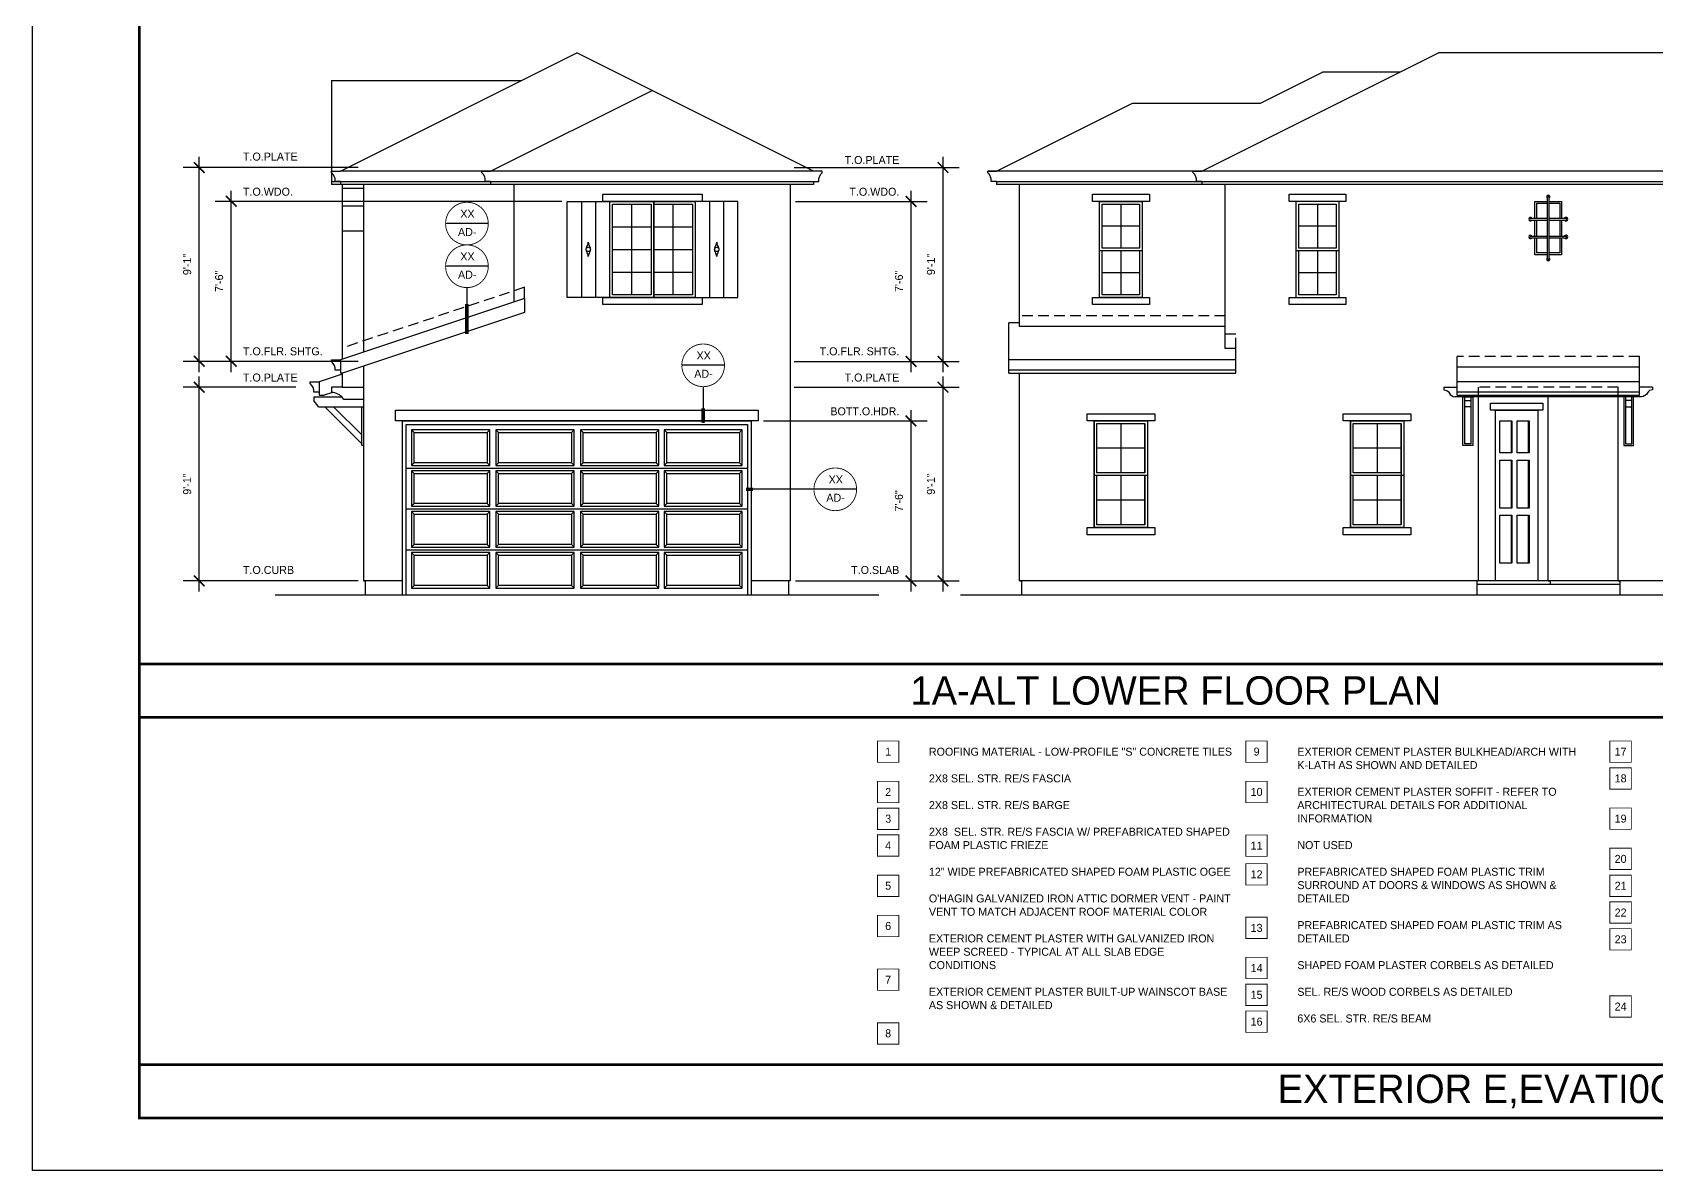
# Model space of a CAD drawing. Extents: x -1728 to 0, y -1152 to 0.
# Drawn here: x -1728 to -815, y -1152 to -512 of the extents above; entities that cross this region are included whole.
import ezdxf

# ---------------------------------------------------------------- set-up
doc = ezdxf.new("R2010")
doc.units = 0
doc.header["$LTSCALE"] = 48
doc.header["$MEASUREMENT"] = 0
doc.header["$PDMODE"] = 3
doc.header["$PDSIZE"] = -2
doc.linetypes.add('HIDDEN2', pattern=[0.1875, 0.125, -0.0625])
doc.layers.get('0').update_dxf_attribs({"linetype": 'CONTINUOUS'})
doc.layers.get('DEFPOINTS').update_dxf_attribs({"linetype": 'CONTINUOUS'})
for name, color, linetype in [('1EL-1', 1, 'CONTINUOUS'), ('1EL-3', 3, 'CONTINUOUS'), ('1EL-7', 7, 'CONTINUOUS'), ('A-DIMS', 3, 'CONTINUOUS'), ('A-EXT ELEV', 7, 'CONTINUOUS'), ('A-EXT ELEV CORBELS', 3, 'CONTINUOUS'), ('A-EXT ELEV DR-WDO', 240, 'CONTINUOUS'), ('A-EXT ELEV SHUTTERS', 42, 'CONTINUOUS'), ('A-EXT ELEV TRIM', 42, 'CONTINUOUS'), ('A-SYM-TEXT', 3, 'CONTINUOUS'), ('A-SYMTEXT', 2, 'CONTINUOUS'), ('A-TEXT', 3, 'CONTINUOUS')]:
    doc.layers.add(name, color=color, linetype=linetype)
doc.layers.add('24X36TB', color=7, linetype='CONTINUOUS', lineweight=30)
doc.styles.get("Standard").update_dxf_attribs({"font": 'ERASMD.TTF', "height": 4.5})
doc.dimstyles.new('ARCHITECTURE', dxfattribs={"dimscale": 48, "dimtxt": 0.18, "dimasz": 0.125, "dimexe": 0.1875, "dimexo": 0.0625, "dimgap": 0.09375, "dimtad": 1, "dimdec": 4, "dimzin": 3, "dimdsep": 46, "dimlunit": 4, "dimtxsty": 'Standard', "dimblk1": 'ARCHTICK', "dimblk2": 'ARCHTICK', "dimsah": 1, "dimcen": 0.09375, "dimdle": 0.125, "dimclrd": 1, "dimclre": 1, "dimclrt": 3, "dimadec": 0, "dimazin": 0, "dimtfac": 1, "dimtdec": 4, "dimtofl": 0, "dimtmove": 2, "dimatfit": 3, "dimldrblk": 'ARCHTICK', "dimfxl": 1, "dimfrac": 2, "dimtolj": 1, "dimtzin": 0, "dimarcsym": 0})

# ---------------------------------------------------------------- blocks, each defined once
blk = doc.blocks.new('A$C06A91398')
at = {"layer": '24X36TB'}
blk.add_lwpolyline([(-1115.88, 1085.14), (612.12, 1085.14), (612.12, -66.86), (-1115.88, -66.86)], close=True, dxfattribs=at)
at = {"layer": '24X36TB', "const_width": 1.5}
blk.add_lwpolyline([(420.62, -37.36), (420.62, 1055.64), (-1055.88, 1055.64), (-1055.88, -37.36)], close=True, dxfattribs=at)
blk = doc.blocks.new('A$C4E281F30')
at = {"layer": 'A-EXT ELEV DR-WDO'}
for p, q in [((-191, -5), (-191, -25)), ((-147, -5), (-191, -5)), ((-191, -5), (-189.5, -6.5)), ((-189.5, -6.5), (-148.5, -6.5)), ((-189.5, -23.5), (-189.5, -6.5)), ((-147, -5), (-148.5, -6.5)), ((-148.5, -6.5), (-148.5, -23.5)), ((-147, -25), (-147, -5)), ((-143.5, -5), (-143.5, -25)), ((-99.5, -5), (-143.5, -5)), ((-143.5, -5), (-142, -6.5)), ((-142, -6.5), (-101, -6.5)), ((-142, -23.5), (-142, -6.5)), ((-99.5, -5), (-101, -6.5)), ((-101, -6.5), (-101, -23.5)), ((-99.5, -25), (-99.5, -5)), ((-96, -5), (-96, -25)), ((-52, -5), (-96, -5)), ((-96, -5), (-94.5, -6.5)), ((-94.5, -6.5), (-53.5, -6.5)), ((-94.5, -23.5), (-94.5, -6.5)), ((-52, -5), (-53.5, -6.5)), ((-53.5, -6.5), (-53.5, -23.5)), ((-52, -25), (-52, -5)), ((-49, -5), (-49, -25)), ((-5, -5), (-49, -5)), ((-49, -5), (-47.5, -6.5)), ((-47.5, -6.5), (-6.5, -6.5)), ((-47.5, -23.5), (-47.5, -6.5)), ((-5, -5), (-6.5, -6.5)), ((-6.5, -6.5), (-6.5, -23.5)), ((-5, -25), (-5, -5)), ((-194, -26.5), (-5, -26.5)), ((-191, -25), (-189.5, -23.5)), ((-191, -25), (-147, -25)), ((-148.5, -23.5), (-189.5, -23.5)), ((-147, -25), (-148.5, -23.5)), ((-143.5, -25), (-142, -23.5)), ((-143.5, -25), (-99.5, -25)), ((-101, -23.5), (-142, -23.5)), ((-99.5, -25), (-101, -23.5)), ((-96, -25), (-94.5, -23.5)), ((-96, -25), (-52, -25)), ((-53.5, -23.5), (-94.5, -23.5)), ((-52, -25), (-53.5, -23.5)), ((-49, -25), (-47.5, -23.5)), ((-49, -25), (-5, -25)), ((-6.5, -23.5), (-47.5, -23.5)), ((-5, -25), (-6.5, -23.5)), ((-5, -26.5), (-2, -26.5)), ((-191, -28), (-191, -48)), ((-147, -28), (-191, -28)), ((-191, -28), (-189.5, -29.5)), ((-189.5, -29.5), (-148.5, -29.5)), ((-189.5, -46.5), (-189.5, -29.5)), ((-147, -28), (-148.5, -29.5)), ((-148.5, -29.5), (-148.5, -46.5)), ((-147, -48), (-147, -28)), ((-143.5, -28), (-143.5, -48)), ((-99.5, -28), (-143.5, -28)), ((-143.5, -28), (-142, -29.5)), ((-142, -29.5), (-101, -29.5)), ((-142, -46.5), (-142, -29.5)), ((-99.5, -28), (-101, -29.5)), ((-101, -29.5), (-101, -46.5)), ((-99.5, -48), (-99.5, -28)), ((-96, -28), (-96, -48)), ((-52, -28), (-96, -28)), ((-96, -28), (-94.5, -29.5)), ((-94.5, -29.5), (-53.5, -29.5)), ((-94.5, -46.5), (-94.5, -29.5)), ((-52, -28), (-53.5, -29.5)), ((-53.5, -29.5), (-53.5, -46.5)), ((-52, -48), (-52, -28)), ((-49, -28), (-49, -48)), ((-5, -28), (-49, -28)), ((-49, -28), (-47.5, -29.5)), ((-47.5, -29.5), (-6.5, -29.5)), ((-47.5, -46.5), (-47.5, -29.5)), ((-5, -28), (-6.5, -29.5)), ((-6.5, -29.5), (-6.5, -46.5)), ((-5, -48), (-5, -28)), ((-194, -49.5), (-5, -49.5)), ((-191, -48), (-189.5, -46.5)), ((-191, -48), (-147, -48)), ((-191, -51), (-191, -71)), ((-147, -51), (-191, -51)), ((-191, -51), (-189.5, -52.5)), ((-148.5, -46.5), (-189.5, -46.5)), ((-189.5, -52.5), (-148.5, -52.5)), ((-189.5, -69.5), (-189.5, -52.5)), ((-147, -48), (-148.5, -46.5)), ((-147, -51), (-148.5, -52.5)), ((-148.5, -52.5), (-148.5, -69.5)), ((-147, -71), (-147, -51)), ((-143.5, -48), (-142, -46.5)), ((-143.5, -48), (-99.5, -48)), ((-143.5, -51), (-143.5, -71)), ((-99.5, -51), (-143.5, -51)), ((-143.5, -51), (-142, -52.5)), ((-101, -46.5), (-142, -46.5)), ((-142, -52.5), (-101, -52.5)), ((-142, -69.5), (-142, -52.5)), ((-99.5, -48), (-101, -46.5)), ((-99.5, -51), (-101, -52.5)), ((-101, -52.5), (-101, -69.5)), ((-99.5, -71), (-99.5, -51)), ((-96, -48), (-94.5, -46.5)), ((-96, -48), (-52, -48)), ((-96, -51), (-96, -71)), ((-52, -51), (-96, -51)), ((-96, -51), (-94.5, -52.5)), ((-53.5, -46.5), (-94.5, -46.5)), ((-94.5, -52.5), (-53.5, -52.5)), ((-94.5, -69.5), (-94.5, -52.5)), ((-52, -48), (-53.5, -46.5)), ((-52, -51), (-53.5, -52.5)), ((-53.5, -52.5), (-53.5, -69.5)), ((-52, -71), (-52, -51)), ((-49, -48), (-47.5, -46.5)), ((-49, -48), (-5, -48)), ((-49, -51), (-49, -71)), ((-5, -51), (-49, -51)), ((-49, -51), (-47.5, -52.5)), ((-6.5, -46.5), (-47.5, -46.5)), ((-47.5, -52.5), (-6.5, -52.5)), ((-47.5, -69.5), (-47.5, -52.5)), ((-5, -48), (-6.5, -46.5)), ((-5, -51), (-6.5, -52.5)), ((-6.5, -52.5), (-6.5, -69.5)), ((-5, -49.5), (-2, -49.5)), ((-5, -71), (-5, -51)), ((-194, -72.5), (-5, -72.5)), ((-191, -71), (-189.5, -69.5)), ((-191, -71), (-147, -71)), ((-148.5, -69.5), (-189.5, -69.5)), ((-147, -71), (-148.5, -69.5)), ((-143.5, -71), (-142, -69.5)), ((-143.5, -71), (-99.5, -71)), ((-101, -69.5), (-142, -69.5)), ((-99.5, -71), (-101, -69.5)), ((-96, -71), (-94.5, -69.5)), ((-96, -71), (-52, -71)), ((-53.5, -69.5), (-94.5, -69.5)), ((-52, -71), (-53.5, -69.5)), ((-49, -71), (-47.5, -69.5)), ((-49, -71), (-5, -71)), ((-6.5, -69.5), (-47.5, -69.5)), ((-5, -71), (-6.5, -69.5)), ((-5, -72.5), (-2, -72.5)), ((-191, -74), (-191, -94)), ((-147, -74), (-191, -74)), ((-191, -74), (-189.5, -75.5)), ((-189.5, -75.5), (-148.5, -75.5)), ((-189.5, -92.5), (-189.5, -75.5)), ((-147, -74), (-148.5, -75.5)), ((-148.5, -75.5), (-148.5, -92.5)), ((-147, -94), (-147, -74)), ((-143.5, -74), (-143.5, -94)), ((-99.5, -74), (-143.5, -74)), ((-143.5, -74), (-142, -75.5)), ((-142, -75.5), (-101, -75.5)), ((-142, -92.5), (-142, -75.5)), ((-99.5, -74), (-101, -75.5)), ((-101, -75.5), (-101, -92.5)), ((-99.5, -94), (-99.5, -74)), ((-96, -74), (-96, -94)), ((-52, -74), (-96, -74)), ((-96, -74), (-94.5, -75.5)), ((-94.5, -75.5), (-53.5, -75.5)), ((-94.5, -92.5), (-94.5, -75.5)), ((-52, -74), (-53.5, -75.5)), ((-53.5, -75.5), (-53.5, -92.5)), ((-52, -94), (-52, -74)), ((-49, -74), (-49, -94)), ((-5, -74), (-49, -74)), ((-49, -74), (-47.5, -75.5)), ((-49, -74), (-49, -94)), ((-5, -74), (-49, -74)), ((-49, -74), (-47.5, -75.5)), ((-47.5, -75.5), (-6.5, -75.5)), ((-47.5, -92.5), (-47.5, -75.5)), ((-47.5, -75.5), (-6.5, -75.5)), ((-47.5, -92.5), (-47.5, -75.5)), ((-5, -74), (-6.5, -75.5)), ((-5, -74), (-6.5, -75.5)), ((-6.5, -75.5), (-6.5, -92.5)), ((-6.5, -75.5), (-6.5, -92.5)), ((-5, -94), (-5, -74)), ((-5, -94), (-5, -74)), ((-191, -94), (-189.5, -92.5)), ((-191, -94), (-147, -94)), ((-148.5, -92.5), (-189.5, -92.5)), ((-147, -94), (-148.5, -92.5)), ((-143.5, -94), (-142, -92.5)), ((-143.5, -94), (-99.5, -94)), ((-101, -92.5), (-142, -92.5)), ((-99.5, -94), (-101, -92.5)), ((-96, -94), (-94.5, -92.5)), ((-96, -94), (-52, -94)), ((-53.5, -92.5), (-94.5, -92.5)), ((-52, -94), (-53.5, -92.5)), ((-49, -94), (-47.5, -92.5)), ((-49, -94), (-47.5, -92.5)), ((-49, -94), (-5, -94)), ((-49, -94), (-5, -94)), ((-6.5, -92.5), (-47.5, -92.5)), ((-6.5, -92.5), (-47.5, -92.5)), ((-5, -94), (-6.5, -92.5)), ((-5, -94), (-6.5, -92.5))]:
    blk.add_line(p, q, dxfattribs=at)
blk.add_lwpolyline([(-196, -98), (-196, 0), (0, 0), (0, -98)], dxfattribs=at)
blk.add_lwpolyline([(-194, -2), (-2, -2), (-2, -98), (-194, -98)], close=True, dxfattribs=at)
blk = doc.blocks.new('A$C7DB57AE6')
at = {"layer": 'A-EXT ELEV DR-WDO'}
for p, q in [((8.66, 90), (8.66, 72)), ((18.37, 90), (18.37, 72)), ((8.66, 68), (8.66, 41)), ((18.37, 68), (18.37, 41)), ((8.66, 37), (8.66, 10)), ((18.37, 37), (18.37, 10))]:
    blk.add_line(p, q, dxfattribs=at)
for points in [[(0, 96), (23.79, 96), (23.79, 0), (0, 0)], [(2.44, 90), (9.16, 90), (9.16, 72), (2.44, 72)], [(12.16, 90), (18.87, 90), (18.87, 72), (12.16, 72)], [(2.44, 68), (9.16, 68), (9.16, 41), (2.44, 41)], [(12.16, 68), (18.87, 68), (18.87, 41), (12.16, 41)], [(2.44, 37), (9.16, 37), (9.16, 10), (2.44, 10)], [(12.16, 37), (18.87, 37), (18.87, 10), (12.16, 10)]]:
    blk.add_lwpolyline(points, close=True, dxfattribs=at)
blk = doc.blocks.new('A$C379B23EC')
at = {"layer": 'A-EXT ELEV CORBELS'}
for points in [[(0, 0), (5.5, 0), (5.5, -27.31), (0, -27.31)], [(1, 0), (4.5, 0), (4.5, -26.31), (1, -26.31)], [(1, -2), (4.5, -2), (4.5, -5.5), (1, -5.5)]]:
    blk.add_lwpolyline(points, close=True, dxfattribs=at)
blk = doc.blocks.new('_ARCHTICK')
at = {"color": 0, "linetype": 'ByBlock', "const_width": 0.15}
blk.add_lwpolyline([(-0.5, -0.5), (0.5, 0.5)], dxfattribs=at)
blk = doc.blocks.new('*D18')
at = {"layer": 'A-DIMS', "color": 1, "lineweight": -2, "transparency": 16777216}
for p, q in [((-1299.75, -711.4), (-1207.01, -711.4)), ((-1216.01, -826.37), (-1216.01, -705.4)), ((-1298.88, -820.37), (-1207.01, -820.37))]:
    blk.add_line(p, q, dxfattribs=at)
at = {"layer": 'DEFPOINTS', "color": 0, "transparency": 16777216}
for p in [(-1302.75, -711.4), (-1216.01, -711.4), (-1301.88, -820.37)]:
    blk.add_point(p, dxfattribs=at)
at = {"layer": 'A-DIMS', "color": 1, "lineweight": -2, "transparency": 16777216, "xscale": 6, "yscale": 6, "zscale": 6}
for p, rotation in [((-1216.01, -711.4), 90), ((-1216.01, -820.37), 270)]:
    blk.add_blockref('_ARCHTICK', p, dxfattribs=dict(at, rotation=rotation))
at = {"layer": 'A-DIMS', "color": 3, "transparency": 16777216, "insert": (-1222.79, -765.89), "char_height": 4.5, "attachment_point": 5, "rotation": 90}
blk.add_mtext('\\A1;9\'-1"', dxfattribs=at)
blk = doc.blocks.new('*D19')
at = {"layer": 'A-DIMS', "color": 1, "lineweight": -2, "transparency": 16777216}
for p, q in [((-1216.01, -702.87), (-1216.01, -581.87)), ((-1299.75, -587.87), (-1207.01, -587.87)), ((-1299.75, -696.87), (-1207.01, -696.87))]:
    blk.add_line(p, q, dxfattribs=at)
at = {"layer": 'DEFPOINTS', "color": 0, "transparency": 16777216}
for p in [(-1302.75, -587.87), (-1216.01, -587.87), (-1302.75, -696.87)]:
    blk.add_point(p, dxfattribs=at)
at = {"layer": 'A-DIMS', "color": 1, "lineweight": -2, "transparency": 16777216, "xscale": 6, "yscale": 6, "zscale": 6}
for p, rotation in [((-1216.01, -587.87), 90), ((-1216.01, -696.87), 270)]:
    blk.add_blockref('_ARCHTICK', p, dxfattribs=dict(at, rotation=rotation))
at = {"layer": 'A-DIMS', "color": 3, "transparency": 16777216, "insert": (-1222.79, -642.37), "char_height": 4.5, "attachment_point": 5, "rotation": 90}
blk.add_mtext('\\A1;9\'-1"', dxfattribs=at)
blk = doc.blocks.new('*D20')
at = {"layer": 'A-DIMS', "color": 1, "lineweight": -2, "transparency": 16777216}
for p, q in [((-1234.01, -702.87), (-1234.01, -600.87)), ((-1298.88, -606.87), (-1225.01, -606.87)), ((-1298.88, -696.87), (-1225.01, -696.87))]:
    blk.add_line(p, q, dxfattribs=at)
at = {"layer": 'DEFPOINTS', "color": 0, "transparency": 16777216}
for p in [(-1301.88, -606.87), (-1234.01, -606.87), (-1301.88, -696.87)]:
    blk.add_point(p, dxfattribs=at)
at = {"layer": 'A-DIMS', "color": 1, "lineweight": -2, "transparency": 16777216, "xscale": 6, "yscale": 6, "zscale": 6}
for p, rotation in [((-1234.01, -606.87), 90), ((-1234.01, -696.87), 270)]:
    blk.add_blockref('_ARCHTICK', p, dxfattribs=dict(at, rotation=rotation))
at = {"layer": 'A-DIMS', "color": 3, "transparency": 16777216, "insert": (-1240.79, -651.87), "char_height": 4.5, "attachment_point": 5, "rotation": 90}
blk.add_mtext('\\A1;7\'-6"', dxfattribs=at)
blk = doc.blocks.new('*D21')
at = {"layer": 'A-DIMS', "color": 1, "lineweight": -2, "transparency": 16777216}
for p, q in [((-1579.9, -711.4), (-1643.23, -711.4)), ((-1634.23, -826.37), (-1634.23, -705.4)), ((-1544.88, -820.37), (-1643.23, -820.37))]:
    blk.add_line(p, q, dxfattribs=at)
at = {"layer": 'DEFPOINTS', "color": 0, "transparency": 16777216}
for p in [(-1634.23, -711.4), (-1576.9, -711.4), (-1541.88, -820.37)]:
    blk.add_point(p, dxfattribs=at)
at = {"layer": 'A-DIMS', "color": 1, "lineweight": -2, "transparency": 16777216, "xscale": 6, "yscale": 6, "zscale": 6}
for p, rotation in [((-1634.23, -711.4), 90), ((-1634.23, -820.37), 270)]:
    blk.add_blockref('_ARCHTICK', p, dxfattribs=dict(at, rotation=rotation))
at = {"layer": 'A-DIMS', "color": 3, "transparency": 16777216, "insert": (-1641.01, -765.89), "char_height": 4.5, "attachment_point": 5, "rotation": 90}
blk.add_mtext('\\A1;9\'-1"', dxfattribs=at)
blk = doc.blocks.new('*D22')
at = {"layer": 'A-DIMS', "color": 1, "lineweight": -2, "transparency": 16777216}
for p, q in [((-1634.23, -702.87), (-1634.23, -581.87)), ((-1544.88, -587.87), (-1643.23, -587.87)), ((-1544.88, -696.87), (-1643.23, -696.87))]:
    blk.add_line(p, q, dxfattribs=at)
at = {"layer": 'DEFPOINTS', "color": 0, "transparency": 16777216}
for p in [(-1634.23, -587.87), (-1541.88, -587.87), (-1541.88, -696.87)]:
    blk.add_point(p, dxfattribs=at)
at = {"layer": 'A-DIMS', "color": 1, "lineweight": -2, "transparency": 16777216, "xscale": 6, "yscale": 6, "zscale": 6}
for p, rotation in [((-1634.23, -587.87), 90), ((-1634.23, -696.87), 270)]:
    blk.add_blockref('_ARCHTICK', p, dxfattribs=dict(at, rotation=rotation))
at = {"layer": 'A-DIMS', "color": 3, "transparency": 16777216, "insert": (-1641.01, -642.37), "char_height": 4.5, "attachment_point": 5, "rotation": 90}
blk.add_mtext('\\A1;9\'-1"', dxfattribs=at)
blk = doc.blocks.new('*D23')
at = {"layer": 'A-DIMS', "color": 1, "lineweight": -2, "transparency": 16777216}
for p, q in [((-1616.23, -702.87), (-1616.23, -600.87)), ((-1430.38, -606.87), (-1625.23, -606.87)), ((-1544.88, -696.87), (-1625.23, -696.87))]:
    blk.add_line(p, q, dxfattribs=at)
at = {"layer": 'DEFPOINTS', "color": 0, "transparency": 16777216}
for p in [(-1616.23, -606.87), (-1427.38, -606.87), (-1541.88, -696.87)]:
    blk.add_point(p, dxfattribs=at)
at = {"layer": 'A-DIMS', "color": 1, "lineweight": -2, "transparency": 16777216, "xscale": 6, "yscale": 6, "zscale": 6}
for p, rotation in [((-1616.23, -606.87), 90), ((-1616.23, -696.87), 270)]:
    blk.add_blockref('_ARCHTICK', p, dxfattribs=dict(at, rotation=rotation))
at = {"layer": 'A-DIMS', "color": 3, "transparency": 16777216, "insert": (-1623.01, -651.87), "char_height": 4.5, "attachment_point": 5, "rotation": 90}
blk.add_mtext('\\A1;7\'-6"', dxfattribs=at)
blk = doc.blocks.new('*D24')
at = {"layer": 'A-DIMS', "color": 1, "lineweight": -2, "transparency": 16777216}
for p, q in [((-1316.88, -730.37), (-1225.01, -730.37)), ((-1234.01, -826.37), (-1234.01, -724.37)), ((-1295.88, -820.37), (-1225.01, -820.37))]:
    blk.add_line(p, q, dxfattribs=at)
at = {"layer": 'DEFPOINTS', "color": 0, "transparency": 16777216}
for p in [(-1319.88, -730.37), (-1234.01, -730.37), (-1298.88, -820.37)]:
    blk.add_point(p, dxfattribs=at)
at = {"layer": 'A-DIMS', "color": 1, "lineweight": -2, "transparency": 16777216, "xscale": 6, "yscale": 6, "zscale": 6}
for p, rotation in [((-1234.01, -730.37), 90), ((-1234.01, -820.37), 270)]:
    blk.add_blockref('_ARCHTICK', p, dxfattribs=dict(at, rotation=rotation))
at = {"layer": 'A-DIMS', "color": 3, "transparency": 16777216, "insert": (-1240.79, -775.37), "char_height": 4.5, "attachment_point": 5, "rotation": 90}
blk.add_mtext('\\A1;7\'-6"', dxfattribs=at)

msp = doc.modelspace()

# ---------------------------------------------------------------- linework, layer by layer
at = {"layer": '1EL-1'}
for p, q in [((-883.20264, -616.37324), (-883.20264, -606.87324)), ((-883.20264, -606.87324), (-876.20264, -606.87324)), ((-882.20264, -616.37324), (-882.20264, -607.87324)), ((-882.20264, -607.87324), (-876.20264, -607.87324)), ((-875.20264, -606.87324), (-868.20264, -606.87324)), ((-875.20264, -607.87324), (-869.20264, -607.87324)), ((-869.20264, -607.87324), (-869.20264, -616.37324)), ((-868.20264, -606.87324), (-868.20264, -616.37324)), ((-883.20264, -626.37324), (-883.20264, -617.37324)), ((-882.20264, -626.37324), (-882.20264, -617.37324)), ((-869.20264, -617.37324), (-869.20264, -626.37324)), ((-868.20264, -617.37324), (-868.20264, -626.37324)), ((-883.20264, -636.87324), (-883.20264, -627.37324)), ((-882.20264, -635.87324), (-882.20264, -627.37324)), ((-869.20264, -627.37324), (-869.20264, -635.87324)), ((-868.20264, -627.37324), (-868.20264, -636.87324)), ((-876.20264, -636.87324), (-883.20264, -636.87324)), ((-876.20264, -635.87324), (-882.20264, -635.87324)), ((-869.20264, -635.87324), (-875.20264, -635.87324)), ((-868.20264, -636.87324), (-875.20264, -636.87324))]:
    msp.add_line(p, q, dxfattribs=at)
for centre, start, end in [((-875.70264, -604.37324), 302.59536154, 237.40463846), ((-885.70264, -616.87324), 32.59536154, 327.40463846), ((-865.70264, -616.87324), 212.59536154, 147.40463846), ((-885.70264, -626.87324), 32.59536154, 327.40463846), ((-865.70264, -626.87324), 212.59536154, 147.40463846), ((-875.70264, -639.37324), 122.59536154, 57.40463846)]:
    msp.add_arc(centre, 0.92816, start, end, dxfattribs=at)
at = {"layer": '1EL-3'}
for p, q in [((-876.20264, -639.37324), (-876.20264, -604.37324)), ((-875.20264, -639.37324), (-875.20264, -604.37324)), ((-885.70264, -616.37324), (-876.20264, -616.37324)), ((-885.70264, -617.37324), (-876.20264, -617.37324)), ((-875.20264, -616.37324), (-865.70264, -616.37324)), ((-875.20264, -617.37324), (-865.70264, -617.37324)), ((-885.70264, -626.37324), (-876.20264, -626.37324)), ((-885.70264, -627.37324), (-876.20264, -627.37324)), ((-875.20264, -626.37324), (-865.70264, -626.37324)), ((-875.20264, -627.37324), (-865.70264, -627.37324)), ((-958.44528, -759.62324), (-958.44528, -731.87324)), ((-958.44528, -788.87324), (-958.44528, -761.12324))]:
    msp.add_line(p, q, dxfattribs=at)
for centre, start, end in [((-875.70264, -604.37324), 0, 180), ((-885.70264, -616.87324), 90, 270), ((-865.70264, -616.87324), 270, 90), ((-885.70264, -626.87324), 90, 270), ((-865.70264, -626.87324), 270, 90), ((-875.70264, -639.37324), 180, 0)]:
    msp.add_arc(centre, 0.5, start, end, dxfattribs=at)
at = {"layer": '1EL-7'}
for points in [[(-1554.87596, -595.63204), (-1557.87596, -595.63204, 0.256877768), (-1559.83252, -590.86254), (-1559.8297, -589.9011), (-1554.87596, -589.9011)], [(-1470.37596, -595.63204), (-1473.37596, -595.63204, 0.256877768), (-1475.33252, -590.86254), (-1475.3297, -589.9011), (-1470.37596, -589.9011)], [(-1288.87596, -595.63204), (-1285.87596, -595.63204, -0.256877768), (-1283.9194, -590.86254), (-1283.92222, -589.9011), (-1288.87596, -589.9011)], [(-1185.96, -595.63204), (-1188.96, -595.63204, 0.256877768), (-1190.91656, -590.86254), (-1190.91373, -589.9011), (-1185.96, -589.9011)], [(-1070.46, -595.63204), (-1073.46, -595.63204, 0.256877768), (-1075.41656, -590.86254), (-1075.41373, -589.9011), (-1070.46, -589.9011)], [(-1554.87596, -701.77962), (-1557.87596, -701.77962, 0.256877768), (-1559.83252, -697.01012), (-1559.8297, -696.04868), (-1554.87596, -696.04868)], [(-1566.87596, -714.17144), (-1569.87596, -714.17144, 0.256877768), (-1571.83252, -709.40194), (-1571.8297, -708.4405), (-1566.87596, -708.4405)]]:
    msp.add_lwpolyline(points, format="xyb", dxfattribs=at)
at = {"layer": '24X36TB', "const_width": 1.5}
for points in [[(-1668, -867.09829), (-1074, -867.09829), (-191.5, -867.09829)], [(-1668, -897.09829), (-1074, -897.09829), (-191.5, -897.09829)], [(-1668, -1092.5), (-1074, -1092.5), (-191.5, -1092.5)]]:
    msp.add_lwpolyline(points, dxfattribs=at)
at = {"layer": 'A-EXT ELEV'}
for p, q in [((-1554.87596, -589.9011), (-1421.87596, -523.4011)), ((-1288.87596, -589.9011), (-1421.87596, -523.4011)), ((-1070.46, -589.9011), (-937.46, -523.4011)), ((-660.96, -523.4011), (-937.46, -523.4011)), ((-1037.46, -551.6511), (-1002.71, -534.2761)), ((-959.21, -534.2761), (-1002.71, -534.2761)), ((-1559.87596, -538.90097), (-1452.87569, -538.90097)), ((-1559.87596, -538.90097), (-1559.87596, -597.4011)), ((-1470.37596, -589.9011), (-1379.62596, -544.5261)), ((-1185.96, -589.9011), (-1109.46, -551.6511)), ((-1109.46, -551.6511), (-1037.46, -551.6511)), ((-1288.87596, -589.9011), (-1554.87596, -589.9011)), ((-698.96018, -589.9011), (-1190.91373, -589.9011)), ((-1559.87596, -595.63204), (-1288.87596, -595.63204)), ((-1288.87596, -597.4011), (-1559.87596, -597.4011)), ((-1554.87596, -595.63204), (-1554.87596, -597.4011)), ((-1553.87596, -597.4011), (-1553.87596, -695.71535)), ((-1553.87596, -599.4011), (-1541.87596, -599.4011)), ((-1541.87596, -597.4011), (-1541.87596, -691.71535)), ((-1470.37596, -595.63204), (-1470.37596, -597.4011)), ((-1457.37596, -597.4011), (-1457.37596, -663.54868)), ((-1301.87596, -597.4011), (-1301.87596, -820.37324)), ((-1288.87596, -595.63204), (-1288.87596, -597.4011)), ((-1185.96, -595.63204), (-1185.96, -597.4011)), ((-1185.96, -595.63204), (-698.96018, -595.63204)), ((-696.46018, -597.4011), (-1185.96, -597.4011)), ((-1172.96, -677.21535), (-1172.96, -597.4011)), ((-1070.46, -595.63204), (-1070.46, -597.4011)), ((-1057.46, -689.54868), (-1057.46, -597.4011)), ((-1553.87596, -609.4011), (-1541.87596, -609.4011)), ((-1553.87596, -623.39007), (-1541.87596, -623.39007)), ((-1451.37596, -661.54868), (-1554.87596, -696.04868)), ((-1451.37596, -661.54868), (-1451.37596, -669.45438)), ((-1451.37596, -669.45438), (-1553.65888, -703.54868)), ((-1178.96, -703.54868), (-1178.96, -675.21535)), ((-1172.96, -675.21535), (-1178.96, -675.21535)), ((-1057.46, -677.21535), (-1172.96, -677.21535)), ((-1051.46, -689.54868), (-1057.46, -689.54868)), ((-1051.46, -703.54868), (-1051.46, -689.54868)), ((-1554.87596, -696.04868), (-1554.87596, -703.54868)), ((-1541.87596, -699.62104), (-1541.87596, -820.37324)), ((-1051.46, -696.04868), (-1178.96, -696.04868)), ((-1051.46, -701.77962), (-1178.96, -701.77962)), ((-926.94528, -715.9405), (-926.94528, -700.10717)), ((-824.46, -700.10717), (-926.94528, -700.10717)), ((-824.46, -715.9405), (-824.46, -700.10717)), ((-1553.87596, -704.10717), (-1566.87596, -708.4405)), ((-1566.87596, -708.4405), (-1566.87596, -715.9405)), ((-1553.65888, -703.54868), (-1554.87596, -703.54868)), ((-1553.65888, -703.54868), (-1554.87596, -703.54868)), ((-1553.87596, -703.54868), (-1553.87596, -711.37324)), ((-1553.87596, -711.37324), (-1541.87596, -711.37324)), ((-1178.96, -703.54868), (-1051.46, -703.54868)), ((-1172.96, -820.37324), (-1172.96, -703.54868)), ((-824.46, -708.4405), (-926.94528, -708.4405)), ((-1566.87596, -715.9405), (-1564.07774, -715.9405)), ((-1559.37446, -714.37274), (-1564.07774, -715.9405)), ((-824.46, -714.17144), (-926.94528, -714.17144)), ((-926.94528, -715.9405), (-824.46, -715.9405)), ((-914.94528, -820.37324), (-914.94528, -716.87324)), ((-875.70264, -820.37324), (-875.70264, -716.87324)), ((-836.46, -820.37324), (-836.46, -716.87324)), ((-1519.87596, -820.37324), (-1541.87596, -820.37324)), ((-1541.87596, -820.37324), (-1540.87596, -820.37324)), ((-1540.87596, -820.37324), (-1540.87596, -828.37324)), ((-1301.87596, -820.37324), (-1323.87596, -820.37324)), ((-1301.87596, -820.37324), (-1302.87185, -820.46378)), ((-1302.87185, -820.46378), (-1302.87185, -828.37324)), ((-470.96, -820.37324), (-1172.96, -820.37324)), ((-1172.96, -820.37324), (-1171.96, -820.37324)), ((-1171.96, -820.37324), (-1171.96, -828.37324)), ((-914.94528, -820.37324), (-915.94528, -820.37324)), ((-915.94528, -820.37324), (-915.94528, -828.37324)), ((-875.70264, -820.37324), (-874.70264, -820.37324)), ((-874.70264, -820.37324), (-874.70264, -822.37324)), ((-836.46, -820.37324), (-835.46, -820.37324)), ((-835.46, -820.37324), (-835.46, -828.37324)), ((-1252.06229, -828.37324), (-1591.57395, -828.37324)), ((-429.82166, -828.37324), (-1206.2159, -828.37324)), ((-835.46, -822.37324), (-915.94528, -822.37324))]:
    msp.add_line(p, q, dxfattribs=at)
at = {"layer": 'A-EXT ELEV', "linetype": 'HIDDEN2'}
for p, q in [((-1451.37596, -655.22413), (-1553.87596, -689.3908)), ((-1451.37596, -661.54868), (-1451.37596, -655.22413)), ((-1057.46, -671.21535), (-1172.96, -671.21535)), ((-1051.46, -681.54868), (-1057.46, -681.54868)), ((-1051.46, -689.54868), (-1051.46, -681.54868)), ((-824.46, -694.10717), (-926.94528, -694.10717)), ((-836.46, -711.37324), (-914.94528, -711.37324)), ((-914.94528, -716.87324), (-914.94528, -711.37324)), ((-836.46, -716.87324), (-836.46, -711.37324))]:
    msp.add_line(p, q, dxfattribs=at)
at = {"layer": 'A-EXT ELEV CORBELS'}
for p, q in [((-1559.87596, -711.37324), (-1559.87596, -714.37274)), ((-1553.87596, -711.37324), (-1559.87596, -711.37324)), ((-934.33658, -711.37324), (-934.33658, -712.9602)), ((-817.06869, -711.37324), (-817.06869, -712.9602)), ((-1569.87596, -716.87324), (-1554.06335, -716.87324)), ((-1569.87596, -716.87324), (-1569.87596, -718.87324)), ((-1567.25096, -722.37324), (-1569.87596, -718.87324)), ((-1558.90737, -714.37274), (-1559.87596, -714.37274)), ((-1541.87596, -718.37274), (-1552.87596, -718.37274)), ((-823.32956, -716.87324), (-928.07571, -716.87324)), ((-1567.25096, -722.37324), (-1541.87596, -722.37324)), ((-1542.87596, -743.18363), (-1563.68635, -722.37324)), ((-1542.87596, -738.23388), (-1558.7366, -722.37324)), ((-1542.87596, -744.18363), (-1542.87596, -722.37324)), ((-1541.87596, -744.18363), (-1542.87596, -744.18363))]:
    msp.add_line(p, q, dxfattribs=at)
for points in [[(-934.33658, -711.37324), (-926.94528, -711.37324)], [(-817.06869, -711.37324), (-824.46, -711.37324)]]:
    msp.add_lwpolyline(points, dxfattribs=at)
for points in [[(-934.33658, -712.9602, -0.290936129), (-931.44953, -714.52566, 0.251756054), (-928.07571, -716.87324, 0.253237103)], [(-817.06869, -712.9602, 0.290936129), (-819.95574, -714.52566, -0.251756054), (-823.32956, -716.87324, -0.253237103)]]:
    msp.add_lwpolyline(points, format="xyb", dxfattribs=at)
msp.add_arc((-1560.31647, -723.04469), 8.78569, 32.12502219, 80.77072984, dxfattribs=at)
at = {"layer": 'A-EXT ELEV DR-WDO'}
for p, q in [((-1391.00096, -659.37324), (-1391.00096, -608.37324)), ((-1378.62596, -606.87324), (-1378.62596, -660.87324)), ((-1367.75096, -659.37324), (-1367.75096, -608.37324)), ((-1127.96, -606.87324), (-1103.96, -606.87324)), ((-1127.96, -660.87324), (-1127.96, -606.87324)), ((-1126.46, -608.37324), (-1105.46, -608.37324)), ((-1126.46, -633.12324), (-1126.46, -608.37324)), ((-1115.96, -608.37324), (-1115.96, -633.12324)), ((-1105.46, -608.37324), (-1105.46, -633.12324)), ((-1103.96, -606.87324), (-1103.96, -660.87324)), ((-1017.46, -660.87324), (-1017.46, -606.87324)), ((-1015.96, -608.37324), (-994.96, -608.37324)), ((-1015.96, -633.12324), (-1015.96, -608.37324)), ((-1005.46, -608.37324), (-1005.46, -633.12324)), ((-994.96, -608.37324), (-994.96, -633.12324)), ((-993.46, -606.87324), (-993.46, -660.87324)), ((-1105.46, -620.74824), (-1126.46, -620.74824)), ((-994.96, -620.74824), (-1015.96, -620.74824)), ((-1401.87596, -621.12324), (-1380.12596, -621.12324)), ((-1378.62596, -621.12324), (-1356.87596, -621.12324)), ((-1401.87596, -633.87324), (-1380.12596, -633.87324)), ((-1378.62596, -633.87324), (-1356.87596, -633.87324)), ((-1103.96, -634.62324), (-1127.96, -634.62324)), ((-1105.46, -633.12324), (-1126.46, -633.12324)), ((-1126.46, -659.37324), (-1126.46, -634.62324)), ((-1115.96, -634.62324), (-1115.96, -659.37324)), ((-1105.46, -634.62324), (-1105.46, -659.37324)), ((-993.46, -634.62324), (-1017.46, -634.62324)), ((-994.96, -633.12324), (-1015.96, -633.12324)), ((-1015.96, -659.37324), (-1015.96, -634.62324)), ((-1005.46, -634.62324), (-1005.46, -659.37324)), ((-994.96, -634.62324), (-994.96, -659.37324)), ((-1401.87596, -646.65983), (-1380.12596, -646.65983)), ((-1378.62596, -646.65983), (-1356.87596, -646.65983)), ((-1105.46, -646.99824), (-1126.46, -646.99824)), ((-994.96, -646.99824), (-1015.96, -646.99824)), ((-1103.96, -660.87324), (-1127.96, -660.87324)), ((-1105.46, -659.37324), (-1126.46, -659.37324)), ((-994.96, -659.37324), (-1015.96, -659.37324)), ((-1115.96, -731.87324), (-1115.96, -759.62324)), ((-1102.46, -759.62324), (-1102.46, -731.87324)), ((-971.94528, -731.87324), (-971.94528, -759.62324)), ((-1102.46, -745.74824), (-1129.46, -745.74824)), ((-958.44528, -745.74824), (-985.44528, -745.74824)), ((-1100.96, -761.12324), (-1130.96, -761.12324)), ((-1102.46, -759.62324), (-1129.46, -759.62324)), ((-1115.96, -761.12324), (-1115.96, -788.87324)), ((-1102.46, -788.87324), (-1102.46, -761.12324)), ((-956.94528, -761.12324), (-986.94528, -761.12324)), ((-958.44528, -759.62324), (-985.44528, -759.62324)), ((-971.94528, -761.12324), (-971.94528, -788.87324)), ((-1102.46, -774.99824), (-1129.46, -774.99824)), ((-958.44528, -774.99824), (-985.44528, -774.99824))]:
    msp.add_line(p, q, dxfattribs=at)
for points in [[(-1403.37596, -660.87324), (-1403.37596, -606.87324), (-1378.62596, -606.87324), (-1378.62596, -660.87324)], [(-1403.37596, -660.87324), (-1403.37596, -606.87324), (-1355.37596, -606.87324), (-1355.37596, -660.87324)], [(-1401.87596, -659.37324), (-1401.87596, -608.37324), (-1380.12596, -608.37324), (-1380.12596, -659.37324)], [(-1378.62596, -660.87324), (-1378.62596, -606.87324), (-1355.37596, -606.87324), (-1355.37596, -660.87324)], [(-1378.62596, -659.37324), (-1378.62596, -608.37324), (-1356.87596, -608.37324), (-1356.87596, -659.37324)], [(-1130.96, -730.37324), (-1100.96, -730.37324), (-1100.96, -790.37324), (-1130.96, -790.37324)], [(-986.94528, -730.37324), (-956.94528, -730.37324), (-956.94528, -790.37324), (-986.94528, -790.37324)]]:
    msp.add_lwpolyline(points, close=True, dxfattribs=at)
for points in [[(-1129.46, -759.62324), (-1129.46, -731.87324), (-1102.46, -731.87324), (-1102.46, -759.62324)], [(-985.44528, -759.62324), (-985.44528, -731.87324), (-958.44528, -731.87324), (-958.44528, -788.87324), (-985.44528, -788.87324), (-985.44528, -761.12324)], [(-1102.46, -761.12324), (-1102.46, -788.87324), (-1129.46, -788.87324), (-1129.46, -761.12324)]]:
    msp.add_lwpolyline(points, dxfattribs=at)
at = {"layer": 'A-EXT ELEV SHUTTERS'}
for p, q in [((-1427.37596, -606.87324), (-1403.37596, -606.87324)), ((-1427.37596, -660.87324), (-1427.37596, -606.87324)), ((-1419.37596, -606.87324), (-1419.37596, -660.87324)), ((-1411.37596, -606.87324), (-1411.37596, -660.87324)), ((-1331.37596, -606.87324), (-1355.37596, -606.87324)), ((-1347.37596, -606.87324), (-1347.37596, -660.87324)), ((-1339.37596, -606.87324), (-1339.37596, -660.87324)), ((-1331.37596, -660.87324), (-1331.37596, -606.87324)), ((-1403.37596, -660.87324), (-1427.37596, -660.87324)), ((-1355.37596, -660.87324), (-1331.37596, -660.87324)), ((-1130.96, -730.37324), (-1130.96, -790.37324)), ((-986.94528, -730.37324), (-986.94528, -790.37324))]:
    msp.add_line(p, q, dxfattribs=at)
for centre in [(-1415.50789, -633.87324), (-1343.24403, -633.87324)]:
    msp.add_circle(centre, 1.23444, dxfattribs=at)
for centre, radius, start, end in [((-1417.96055, -629.98293), 2.45511, 323.81760469, 2.56081242), ((-1413.05523, -629.98293), 2.45511, 177.43918758, 216.18239531), ((-1345.69669, -629.98293), 2.45511, 323.81760469, 2.56081242), ((-1340.79137, -629.98293), 2.45511, 177.43918758, 216.18239531), ((-1411.37596, -634.28924), 5.41749, 148.17347612, 175.59605416), ((-1411.37596, -633.45724), 5.41749, 184.40394584, 211.82652388), ((-1417.96055, -637.76355), 2.45511, 357.43918758, 36.18239531), ((-1413.05523, -637.76355), 2.45511, 143.81760469, 182.56081242), ((-1419.63982, -634.28924), 5.41749, 4.40394584, 31.82652388), ((-1419.63982, -633.45724), 5.41749, 328.17347612, 355.59605416), ((-1339.1121, -634.28924), 5.41749, 148.17347612, 175.59605416), ((-1339.1121, -633.45724), 5.41749, 184.40394584, 211.82652388), ((-1345.69669, -637.76355), 2.45511, 357.43918758, 36.18239531), ((-1340.79137, -637.76355), 2.45511, 143.81760469, 182.56081242), ((-1347.37596, -634.28924), 5.41749, 4.40394584, 31.82652388), ((-1347.37596, -633.45724), 5.41749, 328.17347612, 355.59605416)]:
    msp.add_arc(centre, radius, start, end, dxfattribs=at)
at = {"layer": 'A-EXT ELEV TRIM'}
for points in [[(-1407.37596, -602.87324), (-1351.37596, -602.87324), (-1351.37596, -606.87324), (-1407.37596, -606.87324)], [(-1131.96, -602.87324), (-1099.96, -602.87324), (-1099.96, -606.87324), (-1131.96, -606.87324)], [(-1021.46, -602.87324), (-989.46, -602.87324), (-989.46, -606.87324), (-1021.46, -606.87324)], [(-1407.37596, -660.87324), (-1351.37596, -660.87324), (-1351.37596, -664.87324), (-1407.37596, -664.87324)], [(-1131.96, -660.87324), (-1099.96, -660.87324), (-1099.96, -664.87324), (-1131.96, -664.87324)], [(-1021.46, -660.87324), (-989.46, -660.87324), (-989.46, -664.87324), (-1021.46, -664.87324)], [(-908.11685, -720.37324), (-878.78044, -720.37324), (-878.78044, -724.37324), (-908.11685, -724.37324)], [(-1523.87596, -724.37324), (-1319.87596, -724.37324), (-1319.87596, -730.37324), (-1523.87596, -730.37324)], [(-1134.96, -726.37324), (-1096.96, -726.37324), (-1096.96, -730.37324), (-1134.96, -730.37324)], [(-990.94528, -726.37324), (-952.94528, -726.37324), (-952.94528, -730.37324), (-990.94528, -730.37324)], [(-1134.96, -790.37324), (-1096.96, -790.37324), (-1096.96, -794.37324), (-1134.96, -794.37324)], [(-990.94528, -790.37324), (-952.94528, -790.37324), (-952.94528, -794.37324), (-990.94528, -794.37324)]]:
    msp.add_lwpolyline(points, close=True, dxfattribs=at)
at = {"layer": 'A-SYMTEXT'}
for p, q in [((-1471.72197, -619.3832), (-1495.71409, -619.3832)), ((-1471.72197, -643.3832), (-1495.71409, -643.3832)), ((-1483.71409, -655.3832), (-1483.71409, -671.21875)), ((-1338.88384, -699.10235), (-1362.87596, -699.10235)), ((-1350.87596, -711.10235), (-1350.87596, -731.37324)), ((-1288.60507, -768.83569), (-1322.87596, -768.83569)), ((-1264.60901, -768.83963), (-1288.60113, -768.83963))]:
    msp.add_line(p, q, dxfattribs=at)
at = {"layer": 'A-SYMTEXT', "linetype": 'HIDDEN2'}
for p, q in [((-926.94528, -700.10717), (-926.94528, -694.10717)), ((-824.46, -700.10717), (-824.46, -694.10717))]:
    msp.add_line(p, q, dxfattribs=at)
at = {"layer": 'A-SYMTEXT', "const_width": 0.5}
for points in [[(-1495.71227, -619.59263, 229.18166361), (-1495.71409, -619.3832)], [(-1495.71227, -643.59263, 229.18166361), (-1495.71409, -643.3832)], [(-1362.87413, -699.31178, 229.18166361), (-1362.87596, -699.10235)], [(-1288.5993, -769.04906, 229.18166361), (-1288.60113, -768.83963)]]:
    msp.add_lwpolyline(points, format="xyb", dxfattribs=at)
at = {"layer": 'A-SYMTEXT', "const_width": 2}
for points in [[(-1483.71409, -664.63146), (-1483.71409, -681.5236)], [(-1350.87596, -723.37324), (-1350.87596, -731.37324)], [(-1322.87596, -768.83569), (-1326.87596, -768.83569)]]:
    msp.add_lwpolyline(points, dxfattribs=at)
at = {"layer": 'A-SYMTEXT', "const_width": 0.5}
for points in [[(-1252.86302, -922.40051), (-1240.86302, -922.40051), (-1240.86302, -910.40051), (-1252.86302, -910.40051)], [(-1045.69991, -922.40051), (-1033.69991, -922.40051), (-1033.69991, -910.40051), (-1045.69991, -910.40051)], [(-841.0268, -922.40051), (-829.0268, -922.40051), (-829.0268, -910.40051), (-841.0268, -910.40051)], [(-841.0268, -937.46944), (-829.0268, -937.46944), (-829.0268, -925.46944), (-841.0268, -925.46944)], [(-1252.86302, -945.06438), (-1240.86302, -945.06438), (-1240.86302, -933.06438), (-1252.86302, -933.06438)], [(-1045.69991, -945.07986), (-1033.69991, -945.07986), (-1033.69991, -933.07986), (-1045.69991, -933.07986)], [(-1252.86302, -960.13613), (-1240.86302, -960.13613), (-1240.86302, -948.13613), (-1252.86302, -948.13613)], [(-841.0268, -960.1021), (-829.0268, -960.1021), (-829.0268, -948.1021), (-841.0268, -948.1021)], [(-1252.86302, -975.17764), (-1240.86302, -975.17764), (-1240.86302, -963.17764), (-1252.86302, -963.17764)], [(-1045.69991, -975.29533), (-1033.69991, -975.29533), (-1033.69991, -963.29533), (-1045.69991, -963.29533)], [(-841.0268, -982.74206), (-829.0268, -982.74206), (-829.0268, -970.74206), (-841.0268, -970.74206)], [(-1252.86302, -997.83138), (-1240.86302, -997.83138), (-1240.86302, -985.83138), (-1252.86302, -985.83138)], [(-1045.69991, -991.40227), (-1033.69991, -991.40227), (-1033.69991, -979.40227), (-1045.69991, -979.40227)], [(-841.0268, -997.80731), (-829.0268, -997.80731), (-829.0268, -985.80731), (-841.0268, -985.80731)], [(-841.0268, -1012.88946), (-829.0268, -1012.88946), (-829.0268, -1000.88946), (-841.0268, -1000.88946)], [(-1252.86302, -1020.48383), (-1240.86302, -1020.48383), (-1240.86302, -1008.48383), (-1252.86302, -1008.48383)], [(-1045.69991, -1021.5522), (-1033.69991, -1021.5522), (-1033.69991, -1009.5522), (-1045.69991, -1009.5522)], [(-841.0268, -1027.96541), (-829.0268, -1027.96541), (-829.0268, -1015.96541), (-841.0268, -1015.96541)], [(-1045.69991, -1044.11148), (-1033.69991, -1044.11148), (-1033.69991, -1032.11148), (-1045.69991, -1032.11148)], [(-1252.86302, -1050.67519), (-1240.86302, -1050.67519), (-1240.86302, -1038.67519), (-1252.86302, -1038.67519)], [(-1045.69991, -1059.18943), (-1033.69991, -1059.18943), (-1033.69991, -1047.18943), (-1045.69991, -1047.18943)], [(-841.0268, -1065.74577), (-829.0268, -1065.74577), (-829.0268, -1053.74577), (-841.0268, -1053.74577)], [(-1045.69991, -1074.28491), (-1033.69991, -1074.28491), (-1033.69991, -1062.28491), (-1045.69991, -1062.28491)], [(-1252.86302, -1080.89131), (-1240.86302, -1080.89131), (-1240.86302, -1068.89131), (-1252.86302, -1068.89131)]]:
    msp.add_lwpolyline(points, close=True, dxfattribs=at)

# ---------------------------------------------------------------- block references
at = {"layer": 'A-DIMS'}
msp.add_blockref('A$C06A91398', (-612.11644, -1085.14447), dxfattribs=at)
at = {"layer": 'A-EXT ELEV'}
msp.add_blockref('A$C4E281F30', (-1323.87596, -730.37324), dxfattribs=at)
at = {"layer": 'A-EXT ELEV CORBELS'}
for name, p in [('A$C379B23EC', (-923.69528, -716.87324)), ('A$C7DB57AE6', (-905.28842, -820.37324))]:
    msp.add_blockref(name, p, dxfattribs=at)
at = {"layer": 'A-EXT ELEV CORBELS', "xscale": -1}
msp.add_blockref('A$C379B23EC', (-827.71, -716.87324), dxfattribs=at)

# ---------------------------------------------------------------- texts
at = {"layer": 'A-SYM-TEXT', "char_height": 4.5, "width": 10.8292457, "attachment_point": 5}
for s, insert in [('XX', (-1483.43197, -613.85069)), ('AD-', (-1483.56575, -624.14028)), ('XX', (-1483.43197, -637.85069)), ('AD-', (-1483.56575, -648.14028)), ('XX', (-1350.59384, -693.56984)), ('AD-', (-1350.72762, -703.85943)), ('XX', (-1276.31901, -763.30713)), ('AD-', (-1276.45279, -773.59671))]:
    msp.add_mtext(s, dxfattribs=dict(at, insert=insert))
at = {"layer": 'A-SYMTEXT', "color": 3, "char_height": 4.5, "width": 3.8571429, "attachment_point": 5}
for s, insert in [('1', (-1246.86302, -916.40051)), ('9', (-1039.69991, -916.40051)), ('17', (-835.0268, -916.40051)), ('18', (-835.0268, -931.46944)), ('2', (-1246.86302, -939.06438)), ('10', (-1039.69991, -939.07986)), ('3', (-1246.86302, -954.13613)), ('19', (-835.0268, -954.1021)), ('4', (-1246.86302, -969.17764)), ('11', (-1039.69991, -969.29533)), ('20', (-835.0268, -976.74206)), ('12', (-1039.69991, -985.40227)), ('5', (-1246.86302, -991.83138)), ('21', (-835.0268, -991.80731)), ('6', (-1246.86302, -1014.48383)), ('13', (-1039.69991, -1015.5522)), ('22', (-835.0268, -1006.88946)), ('23', (-835.0268, -1021.96541)), ('14', (-1039.69991, -1038.11148)), ('7', (-1246.86302, -1044.67519)), ('15', (-1039.69991, -1053.18943)), ('24', (-835.0268, -1059.74577)), ('16', (-1039.69991, -1068.28491)), ('8', (-1246.86302, -1074.89131))]:
    msp.add_mtext(s, dxfattribs=dict(at, insert=insert))
at = {"layer": 'A-TEXT'}
for s, insert, char_height, width, attachment_point in [('T.O.PLATE', (-1609.65077, -579.44419), 4.5, 31.0252747, 1), ('T.O.PLATE', (-1240.58486, -581.36299), 4.5, 31.0252747, 3), ('T.O.WDO.', (-1609.65077, -599.2135), 4.5, 31.0252747, 1), ('T.O.WDO.', (-1240.58486, -599.2135), 4.5, 31.0252747, 3), ('T.O.FLR. SHTG.', (-1609.65077, -688.9635), 4.5, 44.2054945, 1), ('T.O.FLR. SHTG.', (-1240.58486, -688.9635), 4.5, 44.2054945, 3), ('T.O.PLATE', (-1609.65077, -703.7135), 4.5, 31.0252747, 1), ('T.O.PLATE', (-1240.58486, -703.7135), 4.5, 31.0252747, 3), ('BOTT.O.HDR.', (-1240.58486, -722.7135), 4.5, 31.0252747, 3), ('T.O.CURB', (-1609.65077, -811.94682), 4.5, 27.2934066, 1), ('T.O.SLAB', (-1240.58486, -811.94682), 4.5, 27.2934066, 3), ('1A-ALT LOWER FLOOR PLAN ', (-1085.10407, -882.09829), 16, 1165.7918518, 5), ('ROOFING MATERIAL - LOW-PROFILE "S" CONCRETE TILES \\P\\P2X8 SEL. STR. RE/S FASCIA \\P\\P2X8 SEL. STR. RE/S BARGE \\P\\P2X8  SEL. STR. RE/S FASCIA W/ PREFABRICATED SHAPED FOAM PLASTIC FRIEZE \\P\\P12" WIDE PREFABRICATED SHAPED FOAM PLASTIC OGEE \\P\\PO\'HAGIN GALVANIZED IRON ATTIC DORMER VENT - PAINT VENT TO MATCH ADJACENT ROOF MATERIAL COLOR \\P\\PEXTERIOR CEMENT PLASTER WITH GALVANIZED IRON WEEP SCREED - TYPICAL AT ALL SLAB EDGE CONDITIONS \\P\\PEXTERIOR CEMENT PLASTER BUILT-UP WAINSCOT BASE AS SHOWN & DETAILED', (-1223.95723, -914.18241), 4.5, 169.6252747, 1), ('EXTERIOR CEMENT PLASTER BULKHEAD/ARCH WITH K-LATH AS SHOWN AND DETAILED \\P\\PEXTERIOR CEMENT PLASTER SOFFIT - REFER TO ARCHITECTURAL DETAILS FOR ADDITIONAL INFORMATION \\P\\PNOT USED\\P\\PPREFABRICATED SHAPED FOAM PLASTIC TRIM SURROUND AT DOORS & WINDOWS AS SHOWN & DETAILED \\P\\PPREFABRICATED SHAPED FOAM PLASTIC TRIM AS DETAILED \\P\\PSHAPED FOAM PLASTER CORBELS AS DETAILED \\P\\PSEL. RE/S WOOD CORBELS AS DETAILED \\P\\P6X6 SEL. STR. RE/S BEAM', (-1016.79742, -914.19539), 4.5, 160.9978022, 1), ('EXTERIOR E,EVATI0ONS KEYNOTES', (-838.81738, -1107.5), 16, 1067.8242841, 5)]:
    msp.add_mtext(s, dxfattribs=dict(at, insert=insert, char_height=char_height, width=width, attachment_point=attachment_point))

# ---------------------------------------------------------------- dimensions: what is measured, and where the dimension line sits
at = {"layer": 'A-DIMS', "color": 1}
for base, p1, p2, picture, middle in [((-1634.22844, -587.87324), (-1541.87596, -696.87324), (-1541.87596, -587.87324), '*D22', (-1641.01471, -642.37324)), ((-1216.00719, -587.87324), (-1302.75096, -696.87324), (-1302.75096, -587.87324), '*D19', (-1222.79345, -642.37324)), ((-1616.22844, -606.87324), (-1541.87596, -696.87324), (-1427.37596, -606.87324), '*D23', (-1623.01471, -651.87324)), ((-1234.00719, -606.87324), (-1301.87596, -696.87324), (-1301.87596, -606.87324), '*D20', (-1240.79345, -651.87324)), ((-1634.2284417031, -711.4044893479), (-1541.8759606568, -820.3732393479), (-1576.8989317831, -711.4044893479), '*D21', (-1641.0147054394, -765.8888643479)), ((-1216.0071907269, -711.4044893479), (-1301.8759606638, -820.3732393479), (-1302.7509606638, -711.4044893479), '*D18', (-1222.7934544631, -765.8888643479))]:
    dim = msp.add_linear_dim(base=base, p1=p1, p2=p2, angle=90, dimstyle='ARCHITECTURE', dxfattribs=at)
    dim.commit()
    dim.dimension.update_dxf_attribs({"geometry": picture, "text_midpoint": middle})
at = {"layer": 'A-DIMS'}
dim = msp.add_linear_dim(base=(-1234.00719, -730.37324), p1=(-1298.87596, -820.37324), p2=(-1319.87596, -730.37324), angle=90, dimstyle='ARCHITECTURE', dxfattribs=at)
dim.commit()
dim.dimension.update_dxf_attribs({"geometry": '*D24', "text_midpoint": (-1240.79345, -775.37324)})

doc.saveas('drawing.dxf')
